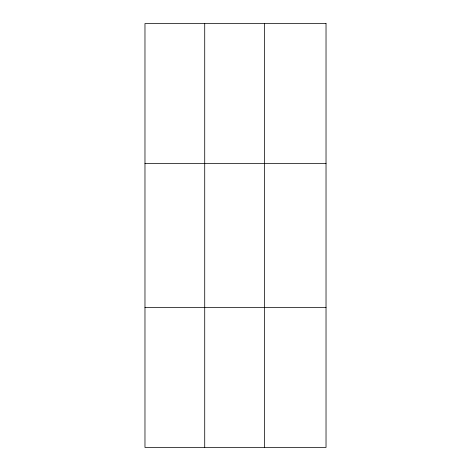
<?xml version="1.0" encoding="UTF-8"?>
<svg xmlns="http://www.w3.org/2000/svg" width="471" height="471" viewBox="0 0 471 471"><rect width="100%" height="100%" fill="white"/><g stroke="black" fill="none" stroke-linecap="round" stroke-linejoin="round"><path stroke-width="0.71" d="M204.72 23.55L204.72 447.45M264.466 23.55L264.466 447.45M144.974 163.437L326.026 163.437M144.974 307.563L326.026 307.563M326.026 23.55L144.974 23.55L144.974 447.45L326.026 447.45L326.026 23.55"/></g></svg>
